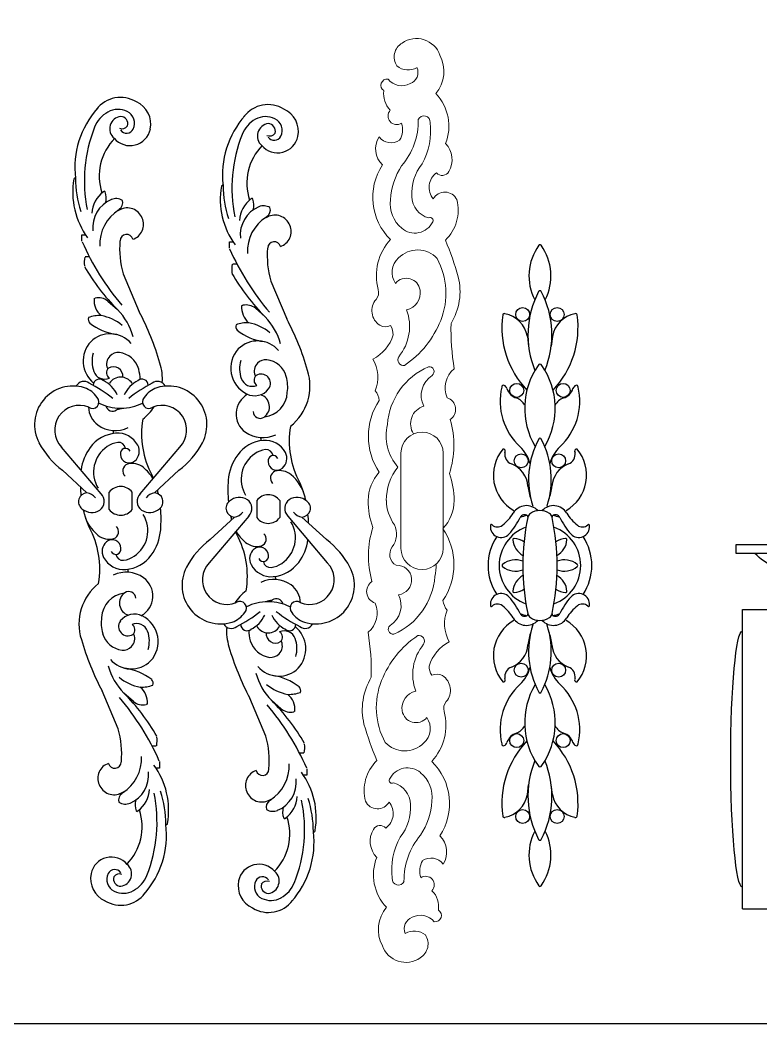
# Model space of a CAD drawing. Extents: x -159357 to -158161, y -75715 to -75088.
# Drawn here: x -158725.2 to -158520.1, y -75715.5 to -75437.3 of the extents above; entities that cross this region are included whole.
import ezdxf

# ---------------------------------------------------------------- set-up
doc = ezdxf.new("R2010")
doc.units = 0
doc.header["$LTSCALE"] = 2
doc.header["$MEASUREMENT"] = 0
doc.layers.get('0').update_dxf_attribs({"linetype": 'CONTINUOUS'})
doc.layers.add('7-hardware', color=6, linetype='CONTINUOUS', lineweight=30)
doc.layers.add('标注', color=7, linetype='CONTINUOUS', lineweight=25)
doc.layers.add('LINE1', color=41, linetype='CONTINUOUS')
doc.layers.add('繪圖層', color=7, linetype='CONTINUOUS')

# ---------------------------------------------------------------- blocks, each defined once
blk = doc.blocks.new('caster 2')
at = {"layer": 'LINE1'}
for p, q in [((46.56, -2.5), (46.56, -2.5)), ((16.99, -7.5), (30.01, -7.5)), ((27.63, -10.68), (19.37, -10.68)), ((1.74, -101), (1.74, -18)), ((1.74, -18), (15.25, -18)), ((15.25, -55.26), (15.25, -18)), ((15.25, -18.75), (16.75, -18.75)), ((16.75, -18), (30.25, -18)), ((16.75, -55.26), (16.75, -18)), ((30.25, -55.26), (30.25, -18)), ((30.25, -18.75), (31.75, -18.75)), ((31.75, -18), (45.26, -18)), ((31.75, -55.26), (31.75, -18)), ((45.26, -18), (45.26, -101)), ((15.25, -101), (15.25, -71.52)), ((16.75, -101), (16.75, -71.52)), ((30.25, -101), (30.25, -71.52)), ((31.75, -101), (31.75, -71.52)), ((1.74, -101), (15.25, -101)), ((15.25, -100.25), (16.75, -100.25)), ((16.75, -101), (30.25, -101)), ((30.25, -100.25), (31.75, -100.25)), ((31.75, -101), (45.26, -101))]:
    blk.add_line(p, q, dxfattribs=at)
for points in [[(0, -2.5), (0, 0), (47, 0), (47, -2.5)], [(12, -71.52), (12, -55.26), (35, -55.26), (35, -71.52)]]:
    blk.add_lwpolyline(points, close=True, dxfattribs=at)
for points in [[(19.37, -13.07), (19.37, -10.68), (16.99, -10.68, -0.5), (16.99, -7.5, -0.207194), (5.21, -2.5)], [(27.63, -13.07), (27.63, -10.68), (30.01, -10.68, 0.5), (30.01, -7.5, 0.207194), (41.79, -2.5)]]:
    blk.add_lwpolyline(points, format="xyb", dxfattribs=at)
for points in [[(32, -18), (32, -13.07), (15, -13.07), (15, -18)], [(18.75, -71.52), (18.75, -81.67), (20.75, -81.67), (20.75, -71.52)], [(28.25, -71.52), (28.25, -81.67), (26.25, -81.67), (26.25, -71.52)]]:
    blk.add_lwpolyline(points, dxfattribs=at)
for centre in [(14.57, -58.14), (18.14, -58.14), (21.71, -58.14), (25.29, -58.14), (28.86, -58.14), (32.43, -58.14), (14.57, -61.64), (18.14, -61.64), (21.71, -61.64), (25.29, -61.64), (28.86, -61.64), (32.43, -61.64), (14.57, -65.14), (18.14, -65.14), (21.71, -65.14), (25.29, -65.14), (28.86, -65.14), (32.43, -65.14), (14.57, -68.64), (18.14, -68.64), (21.71, -68.64), (25.29, -68.64), (28.86, -68.64), (32.43, -68.64)]:
    blk.add_circle(centre, 1, dxfattribs=at)
at = {"layer": 'LINE1', "extrusion": (0, 0, -1)}
blk.add_ellipse((1.74, -59.5), major_axis=(0, 35.5), ratio=0.091222, start_param=3.141593, end_param=6.283185, dxfattribs=at)
at = {"layer": 'LINE1'}
blk.add_ellipse((45.26, -59.5), major_axis=(0, 35.5), ratio=0.091222, start_param=3.141593, end_param=6.283185, dxfattribs=at)
blk = doc.blocks.new('A$C6E683539')
at = {"layer": '7-hardware', "color": 0}
for p, q in [((23.61, 192.56), (22.87, 192.22)), ((23.3, 192.55), (23.45, 192.7)), ((13.11, 185.67), (13.94, 185.67)), ((13.11, 183.9), (13.11, 185.67)), ((14, 179.58), (15.11, 179.58)), ((24.52, 174.82), (28.96, 164.31)), ((16.46, 167.94), (16.76, 168.1)), ((20.29, 167.28), (22.95, 164.9)), ((32.56, 118.94), (33.51, 116.54)), ((20.65, 114.02), (20.65, 109.25)), ((27, 114.02), (27, 109.25)), ((18.42, 109.67), (7.47, 96.76)), ((7.72, 103.16), (14.48, 109.42)), ((29.24, 109.67), (40.18, 96.76)), ((39.94, 103.16), (33.17, 109.42)), ((15.11, 104.61), (14.8, 105.4)), ((23.15, 48.73), (18.71, 59.24)), ((27.38, 56.27), (24.72, 58.65)), ((31.21, 55.61), (30.91, 55.45)), ((33.67, 43.97), (32.56, 43.97)), ((34.56, 39.65), (34.56, 37.88)), ((34.56, 37.88), (33.73, 37.88)), ((24.06, 31), (24.8, 31.33)), ((24.37, 31), (24.22, 30.85))]:
    blk.add_line(p, q, dxfattribs=at)
for centre, radius, start, end in [((23.79, 215.34), 8.36, 58.3235, 142.9908), ((35.82, 204.26), 24.67, 138.4222, 186.8349), ((23.11, 214.58), 5.79, 63.9845, 118.984), ((24.07, 216.54), 3.61, 333.7111, 63.9845), ((25.46, 216.3), 6.72, 348.1225, 66.1542), ((24.35, 212.35), 8.34, 118.984, 158.3564), ((24.29, 215), 3.48, 97.5376, 229.346), ((23.72, 216.35), 2.1, 345.5, 86.8756), ((53.8, 200.67), 40.03, 158.3564, 191.5868), ((26.41, 216.1), 5.76, 220.4402, 348.1225), ((24.2, 216.92), 1.91, 247.9683, 324.8464), ((25.48, 215.84), 2.04, 214.2336, 333.7111), ((32.7, 201.95), 14.81, 135.2969, 198.5415), ((31.88, 197.42), 21.33, 170.105, 216.1139), ((11.17, 201.05), 0.311, 61.7231, 174.5884), ((43.24, 201.66), 31.92, 180.5956, 197.3808), ((23.95, 191.07), 8.13, 127.0534, 176.3484), ((19.29, 197.4), 0.287, 30.3529, 146.5454), ((15.07, 195.84), 4.79, 344.19, 20.9298), ((24.52, 187.61), 8.44, 112.8039, 186.1238), ((22.55, 192.27), 3.39, 58.8206, 112.7334), ((22.24, 194.5), 2.17, 304.0312, 17.8032), ((29.3, 183.03), 11.25, 122.2091, 182.7717), ((25.69, 188.71), 4.37, 20.8969, 118.4919), ((25.87, 188.49), 4.3, 287.8168, 24.4335), ((79.74, 213.16), 72.81, 203.8417, 220.2155), ((49.12, 181.78), 25.57, 175.1538, 195.7891), ((25.46, 183.95), 1.78, 14.614, 178.2882), ((23.6, 177.9), 9.86, 170.7767, 185.035), ((64.32, 206.08), 58.37, 210.0183, 224.8663), ((22.11, 167.55), 5.67, 176.0805, 229.2332), ((17.63, 163.86), 4.33, 52.1092, 101.634), ((11.07, 153.08), 16.76, 14.8684, 44.8663), ((-36.07, 129.76), 73.64, 16.0057, 27.9795), ((16.38, 162.25), 1.55, 162.5608, 223.0406), ((18.08, 153.93), 9.33, 87.9713, 109.8515), ((16.07, 150.59), 12.88, 50.3489, 79.5163), ((24.79, 173.25), 15.38, 231.6739, 262.0728), ((21.37, 150.64), 7.92, 137.381, 243.615), ((20.91, 150.59), 7.63, 40.6514, 134.718), ((23.19, 149.73), 3.29, 85.2491, 135.767), ((22.68, 146.68), 6.38, 15.5803, 82.8952), ((23.94, 150.5), 8.05, 163.2432, 199.7254), ((23.02, 149.83), 3.09, 134.8508, 202.4948), ((19.41, 148.87), 3.23, 199.7254, 293.4592), ((21.61, 147.37), 1.72, 131.5717, 237.7602), ((21.84, 146.46), 2.59, 323.5782, 122.1191), ((18.2, 145.45), 11.02, 352.0092, 15.4576), ((21.18, 145.73), 14.21, 308.1245, 17.7594), ((20.05, 147.95), 4.92, 243.4709, 322.1047), ((21.12, 138), 6.2, 118.895, 234.5859), ((20.7, 139.98), 3.47, 304.5165, 73.6296), ((22.02, 144.28), 7.1, 276.4733, 357.0955), ((21.58, 138.69), 1.92, 181.2593, 304.5165), ((54.06, 130.55), 24.44, 170.5819, 208.3704), ((22.32, 139.69), 8.28, 234.5859, 295.507), ((20.67, 130.66), 1.22, 356.5689, 39.7862), ((23.29, 120.88), 9.81, 95.0508, 143.5853), ((24.24, 120.73), 7.48, 99.2984, 123.6149), ((22.99, 124.35), 6.32, 27.91, 95.0508), ((23.25, 126.17), 1.95, 8.315, 96.4245), ((26.48, 118.53), 13.77, 143.5853, 175.3778), ((24.8, 119.9), 8.48, 123.6149, 211.583), ((25.18, 125.04), 1.42, 25.3282, 191.0205), ((25.47, 125.67), 3.52, 310.3664, 27.91), ((26.19, 124.81), 2.4, 181.0897, 310.3664), ((46.87, 116.88), 34.22, 175.3778, 185.5532), ((26.42, 120.21), 2.02, 111.1851, 226.1605), ((27, 117.3), 4.97, 50.5179, 105.212), ((22.92, 112.35), 11.39, 14.4077, 50.5179), ((15.83, 110.65), 4.2, 58.1903, 130.6462), ((16.26, 111.78), 3.02, 315.6039, 53.6723), ((23.83, 111.64), 3.97, 36.8699, 143.1301), ((31.4, 111.78), 3.02, 126.3277, 224.3961), ((31.82, 110.65), 4.2, 49.3538, 121.8097), ((0.8, 106.67), 34.22, 12.5408, 14.4077), ((14.59, 111.88), 2.46, 127.3895, 267.4223), ((33.06, 111.88), 2.46, 272.5777, 52.6105), ((46.87, 116.88), 34.22, 192.0633, 193.9141), ((13.91, 113.11), 3.73, 278.857, 321.2512), ((23.83, 111.64), 3.97, 216.8699, 323.1301), ((33.75, 113.11), 3.73, 218.7488, 261.143), ((0.8, 106.67), 34.22, 1.7608, 5.8918), ((22.87, 103.65), 8.48, 303.6149, 31.583), ((21.55, 84.73), 23.04, 126.8899, 152.0269), ((24.75, 111.2), 11.39, 209.9895, 230.5179), ((-6.39, 93), 24.44, 350.5819, 28.3704), ((21.24, 103.34), 2.02, 291.1851, 46.1605), ((21.19, 105.02), 13.77, 323.5853, 351.9156), ((26.11, 84.73), 23.04, 27.9731, 53.1101), ((20.67, 106.25), 4.97, 230.5179, 285.212), ((22.2, 97.89), 3.52, 130.3664, 207.91), ((21.48, 98.74), 2.4, 1.0897, 130.3664), ((22.49, 98.51), 1.42, 205.3282, 11.0205), ((10.65, 90.52), 10.7, 152.0269, 287.0255), ((12.39, 92.02), 6.83, 136.0427, 292.2455), ((24.68, 99.2), 6.32, 207.91, 275.0508), ((24.42, 97.38), 1.95, 188.315, 276.4245), ((23.43, 102.82), 7.48, 279.2984, 303.6149), ((24.37, 102.67), 9.81, 275.0508, 323.5853), ((35.27, 92.02), 6.83, 247.7545, 43.9573), ((37, 90.52), 10.7, 252.9745, 27.9731), ((25.35, 83.86), 8.28, 54.5859, 115.507), ((27, 92.89), 1.22, 176.5689, 219.7862), ((26.55, 85.56), 6.2, 1.1173, 54.5859), ((26.49, 77.82), 14.21, 128.1245, 147.0229), ((25.65, 79.27), 7.1, 96.4733, 109.9881), ((26.97, 83.58), 3.47, 124.5165, 137.0393), ((26.09, 84.86), 1.92, 14.2837, 124.5165), ((16, 84.23), 1.8, 316.8372, 124.8261), ((23.63, 73.17), 12.78, 89.3973, 117.3054), ((24.02, 73.17), 12.78, 62.6946, 90.6027), ((31.65, 84.23), 1.8, 55.1739, 223.1628), ((11.67, 86.71), 6.75, 288.6735, 326.6776), ((-3.28, 114.91), 40.28, 297.1507, 308.1801), ((15.47, 85.6), 8.09, 296.1104, 335.6749), ((32.18, 85.6), 8.09, 204.3251, 243.8896), ((50.94, 114.91), 40.28, 231.8199, 242.8493), ((35.99, 86.71), 6.75, 213.3224, 251.3265), ((13.61, 80.88), 2.34, 207.3795, 309.2549), ((26.49, 77.82), 14.21, 175.53, 197.7594), ((17.94, 79.65), 1.74, 180.0169, 312.2351), ((29.47, 78.1), 11.02, 180.5517, 195.4576), ((23.83, 81.06), 3.72, 212.395, 270), ((23.83, 81.06), 3.72, 270, 327.605), ((28.26, 74.68), 3.23, 19.7254, 113.4592), ((29.72, 79.65), 1.74, 227.7649, 359.9831), ((26.3, 72.91), 7.92, 317.381, 50.4859), ((34.04, 80.88), 2.34, 230.7451, 332.6205), ((24.99, 76.87), 6.38, 195.5803, 262.8952), ((25.82, 77.09), 2.59, 173.3824, 302.1191), ((26.06, 76.18), 1.72, 311.5717, 57.7602), ((23.73, 73.05), 8.05, 343.2432, 19.7254), ((83.74, 93.79), 73.64, 196.0057, 207.9795), ((24.65, 73.72), 3.09, 314.8508, 22.4948), ((24.47, 73.82), 3.29, 265.2491, 315.767), ((26.76, 72.97), 7.63, 220.6514, 314.718), ((36.6, 70.47), 16.76, 194.8684, 224.8663), ((22.88, 50.3), 15.38, 51.6739, 82.0728), ((31.6, 72.96), 12.88, 230.3489, 259.5163), ((31.28, 61.31), 1.55, 342.5608, 43.0406), ((-16.65, 17.47), 58.37, 30.0183, 44.8663), ((29.59, 69.62), 9.33, 267.9713, 289.8515), ((25.56, 56), 5.67, 356.0805, 49.2332), ((-32.07, 10.39), 72.81, 23.8417, 40.2155), ((30.04, 59.69), 4.33, 232.1092, 281.634), ((-1.45, 41.77), 25.57, 355.1538, 15.7891), ((24.07, 45.65), 9.86, 350.7767, 5.035), ((21.8, 35.06), 4.3, 107.8168, 204.4335), ((22.21, 39.6), 1.78, 194.614, 358.2882), ((18.37, 40.52), 11.25, 302.2091, 2.7717), ((23.15, 35.94), 8.44, 292.8039, 6.1238), ((15.79, 26.14), 21.33, 350.105, 36.1139), ((21.97, 34.84), 4.37, 200.8969, 298.4919), ((25.43, 29.05), 2.17, 124.0312, 197.8032), ((23.72, 32.48), 8.13, 307.0534, 356.3484), ((-6.13, 22.89), 40.03, 338.3564, 11.5868), ((4.43, 21.89), 31.92, 0.5956, 17.3808), ((25.12, 31.28), 3.39, 238.8206, 292.7334), ((32.6, 27.72), 4.79, 164.19, 200.9298), ((14.97, 21.6), 14.81, 315.2969, 18.5415), ((28.37, 26.15), 0.287, 210.3529, 326.5454), ((36.5, 22.5), 0.311, 241.7231, 354.5884), ((11.85, 19.29), 24.67, 318.4222, 6.8349), ((21.26, 7.45), 5.76, 40.4402, 168.1225), ((23.38, 8.55), 3.48, 277.5376, 49.346), ((22.21, 7.25), 6.72, 168.1225, 246.1542), ((23.6, 7.01), 3.61, 153.7111, 243.9845), ((22.19, 7.71), 2.04, 34.2336, 153.7111), ((23.47, 6.63), 1.91, 67.9683, 144.8464), ((23.95, 7.21), 2.1, 165.5, 266.8756), ((23.32, 11.2), 8.34, 298.984, 338.3564), ((23.87, 8.21), 8.36, 238.3235, 322.9908), ((24.55, 8.97), 5.79, 243.9845, 298.984)]:
    blk.add_arc(centre, radius, start, end, dxfattribs=at)
blk = doc.blocks.new('A$C350F0688')
at = {"layer": '繪圖層', "lineweight": 9}
for p, q in [((10.68, 141.08), (10.68, 114.73)), ((22.41, 141.08), (22.41, 114.73))]:
    blk.add_line(p, q, dxfattribs=at)
for centre, radius, start, end in [((15, 249.13), 6.87, 19.2788, 125.3467), ((13.32, 250.88), 4.49, 120.7008, 213.5841), ((12.93, 246.9), 9.67, 320.3333, 27.7635), ((12.69, 252.21), 4.92, 230.8612, 299.9982), ((12.11, 246.62), 3.31, 290.139, 23.6785), ((6.87, 243.03), 1.72, 81.1201, 239.1581), ((10.93, 247.83), 4.91, 219.2701, 298.2229), ((11.99, 240.53), 6.09, 170.3889, 225.9433), ((10.85, 231.71), 13.12, 338.5062, 43.4102), ((9.53, 234.53), 2.4, 137.605, 303.4118), ((17.07, 232.88), 1.7, 353.4095, 157.1777), ((5.43, 230.73), 5.71, 329.2936, 18.2727), ((-3.52, 233.17), 19.03, 319.246, 1.1273), ((0.52, 230.32), 18.39, 330.5746, 7.394), ((9.94, 225.45), 6.25, 148.1561, 225.8105), ((7.99, 231.37), 4.26, 217.9568, 303.5125), ((18.52, 222.45), 6.36, 328.774, 44.5016), ((19.2, 211.99), 16.31, 146.5698, 225.8031), ((28.04, 209.82), 20.33, 147.495, 175.7003), ((27.3, 212.97), 13.61, 142.2976, 183.1467), ((23.55, 214.76), 5.04, 126.8693, 219.2049), ((22.11, 220.16), 2.1, 220.8661, 331.1425), ((20, 212.37), 6.29, 181.3926, 255.3463), ((22.85, 209.76), 3.68, 25.9049, 150.6264), ((16.67, 210.31), 8.96, 173.3429, 230.1513), ((15.06, 208.4), 11.49, 313.6882, 14.9697), ((18.8, 205.59), 0.797, 330.9238, 119.338), ((14.52, 207.61), 5.52, 229.318, 334.141), ((18.59, 190.29), 14.7, 137.0709, 195.1767), ((-60.44, 164.82), 90.59, 16.1298, 22.9154), ((13.57, 191.2), 5.33, 131.3013, 214.9108), ((15.3, 190.05), 7.36, 42.718, 135.4931), ((3.16, 185.42), 20.01, 337.9452, 28.7277), ((12.19, 185.72), 3.85, 8.2329, 140.8136), ((9.62, 185.97), 17.44, 329.0703, 13.321), ((1.51, 185.66), 3, 319.6057, 15.1767), ((7.47, 180.59), 4.82, 139.6057, 236.8512), ((11.36, 185.49), 4.71, 280.7141, 9.4925), ((-0.03, 176.21), 13.12, 320.3511, 20.7669), ((6.42, 179.36), 3.23, 240.5282, 295.8947), ((3.09, 173.72), 5.47, 1.5262, 29.9662), ((-3.53, 187.88), 27.13, 304.1941, 338.4419), ((94.82, 175.59), 70.26, 178.8434, 189.0662), ((-2.25, 177.23), 11.32, 297.4025, 342.7369), ((-5.69, 162.17), 9.99, 337.8998, 30.0516), ((11.42, 167), 1.59, 147.8887, 281.0343), ((25.94, 147.61), 19.05, 113.6355, 175.6991), ((18.49, 163.7), 1.37, 310.3739, 97.9102), ((29.8, 159.21), 6.87, 129.4391, 203.5781), ((22.85, 157.12), 6.54, 122.0709, 207.2393), ((-0.69, 155.03), 5.44, 7.3246, 38.4764), ((22.46, 153.23), 3.39, 304.1731, 72.0266), ((19.54, 145.77), 17.86, 146.1352, 213.8648), ((18.44, 149.24), 5.08, 106.0516, 213.3228), ((-0.36, 143.36), 25.72, 342.155, 15.9497), ((20.17, 146.03), 13.57, 167.2088, 220.3755), ((16.55, 141.08), 5.86, 0, 180), ((21.19, 128.16), 14.54, 141.3519, 180.6359), ((13.32, 127.88), 11.71, 137.3597, 179.4104), ((3.91, 128.05), 21.53, 359.8627, 20.1758), ((23.14, 127.95), 21.53, 179.8627, 200.1758), ((18.99, 128.33), 12.34, 181.5271, 214.9875), ((13.73, 128.12), 11.71, 317.3597, 359.4104), ((27.41, 112.64), 25.72, 162.155, 195.9497), ((3.55, 118.66), 5.93, 323.1743, 26.0057), ((7.51, 110.23), 17.86, 326.1352, 33.8648), ((10.98, 113.04), 3.39, 142.4654, 241.576), ((16.55, 114.73), 5.86, 180, 0), ((9.57, 105.96), 4.1, 276.2821, 92.7323), ((6.88, 109.97), 13.57, 347.2088, 1.5797), ((1.11, 108.4), 19.05, 293.6355, 355.6991), ((4.59, 102.77), 3.39, 124.1731, 252.0266), ((4.2, 98.89), 6.54, 302.0709, 27.2393), ((27.74, 100.97), 5.44, 187.3246, 218.4764), ((-2.75, 96.79), 6.87, 309.4391, 23.5781), ((32.74, 93.83), 9.99, 157.8998, 210.0516), ((8.56, 92.3), 1.37, 130.3739, 277.9102), ((-67.77, 80.42), 70.26, 358.8434, 9.0662), ((30.58, 68.12), 27.13, 124.1941, 158.4419), ((15.63, 89.01), 1.59, 327.8887, 101.0343), ((27.08, 79.79), 13.12, 140.3511, 200.7669), ((29.3, 78.77), 11.32, 117.4025, 162.7369), ((23.96, 82.28), 5.47, 181.5262, 209.9662), ((17.43, 70.03), 17.44, 149.0703, 193.321), ((23.89, 70.58), 20.01, 157.9452, 208.7277), ((20.63, 76.64), 3.23, 60.5282, 115.8947), ((19.58, 75.42), 4.82, 319.6057, 56.8512), ((15.69, 70.51), 4.71, 100.7141, 189.4925), ((14.86, 70.28), 3.85, 188.2329, 320.8136), ((8.46, 65.71), 14.7, 317.0709, 15.1767), ((25.54, 70.35), 3, 139.6057, 195.1767), ((13.48, 64.8), 5.33, 311.3013, 34.9108), ((87.49, 91.18), 90.59, 196.1298, 202.9154), ((11.75, 65.96), 7.36, 222.718, 315.4931), ((11.99, 47.6), 11.49, 133.6882, 194.9697), ((7.85, 44.01), 16.31, 326.5698, 45.8031), ((12.53, 48.39), 5.52, 49.318, 154.141), ((8.25, 50.41), 0.797, 150.9238, 299.338), ((10.38, 45.69), 8.96, 353.3429, 50.1513), ((7.05, 43.63), 6.29, 1.3926, 75.3463), ((4.2, 46.24), 3.68, 205.9049, 330.6264), ((-0.99, 46.18), 20.33, 327.495, 355.7003), ((3.5, 41.25), 5.04, 306.8693, 39.2049), ((-0.25, 43.04), 13.61, 322.2976, 3.1467), ((8.53, 33.56), 6.36, 148.774, 224.5016), ((4.93, 35.84), 2.1, 40.8661, 151.1425), ((26.53, 25.68), 18.39, 150.5746, 187.394), ((30.57, 22.83), 19.03, 139.246, 181.1273), ((17.11, 30.55), 6.25, 328.1561, 45.8105), ((16.2, 24.29), 13.12, 158.5062, 223.4102), ((21.62, 25.27), 5.71, 149.2936, 198.2727), ((19.06, 24.64), 4.26, 37.9568, 123.5125), ((9.98, 23.12), 1.7, 173.4095, 337.1777), ((17.52, 21.47), 2.4, 317.605, 123.4118), ((15.06, 15.47), 6.09, 350.3889, 45.9433), ((14.12, 9.11), 9.67, 140.3333, 207.7635), ((20.18, 12.98), 1.72, 261.1201, 59.1581), ((14.94, 9.38), 3.31, 110.139, 203.6785), ((16.12, 8.17), 4.91, 39.2701, 118.2229), ((14.36, 3.79), 4.92, 50.8612, 119.9982), ((13.73, 5.12), 4.49, 300.7008, 33.5841), ((12.05, 6.87), 6.87, 199.2788, 305.3467)]:
    blk.add_arc(centre, radius, start, end, dxfattribs=at)
blk = doc.blocks.new('A$C2C8A1CE3')
blk.add_blockref('A$C350F0688', (0, 0, 414.34))

msp = doc.modelspace()

# ---------------------------------------------------------------- linework, layer by layer
at = {"color": 0}
for p, q in [((-158656.72, -75491.9), (-158657.46, -75492.23)), ((-158657.03, -75491.91), (-158656.88, -75491.75)), ((-158667.22, -75500.56), (-158667.22, -75498.78)), ((-158667.22, -75498.78), (-158666.39, -75498.78)), ((-158666.33, -75504.88), (-158665.22, -75504.88)), ((-158655.81, -75509.63), (-158651.37, -75520.14)), ((-158663.87, -75516.52), (-158663.57, -75516.35)), ((-158660.04, -75517.18), (-158657.38, -75519.55)), ((-158584.74, -75524.97), (-158584.4, -75527.69)), ((-158577.78, -75524.97), (-158578.12, -75527.69)), ((-158647.77, -75565.51), (-158646.82, -75567.92)), ((-158659.68, -75570.44), (-158659.68, -75575.2)), ((-158653.33, -75570.44), (-158653.33, -75575.2)), ((-158661.91, -75574.79), (-158672.86, -75587.69)), ((-158672.61, -75581.3), (-158665.85, -75575.03)), ((-158651.09, -75574.79), (-158640.15, -75587.69)), ((-158640.39, -75581.3), (-158647.16, -75575.03)), ((-158665.22, -75579.85), (-158665.53, -75579.05)), ((-158657.18, -75635.73), (-158661.62, -75625.22)), ((-158652.95, -75628.18), (-158655.61, -75625.81)), ((-158649.12, -75628.85), (-158649.42, -75629.01)), ((-158646.66, -75640.48), (-158647.77, -75640.48)), ((-158645.77, -75644.8), (-158645.77, -75646.58)), ((-158645.77, -75646.58), (-158646.6, -75646.58)), ((-158584.74, -75651.96), (-158584.4, -75649.24)), ((-158577.78, -75651.96), (-158578.12, -75649.24)), ((-158656.27, -75653.46), (-158655.53, -75653.13)), ((-158655.96, -75653.45), (-158656.11, -75653.61))]:
    msp.add_line(p, q, dxfattribs=at)
for centre in [(-158586.05, -75518.9), (-158576.47, -75518.9), (-158587.69, -75539.94), (-158574.82, -75539.94), (-158586.45, -75559.48), (-158576.07, -75559.48), (-158586.45, -75617.46), (-158576.07, -75617.46), (-158587.69, -75636.99), (-158574.82, -75636.99), (-158586.05, -75658.03), (-158576.47, -75658.03)]:
    msp.add_circle(centre, 1.93, dxfattribs=at)
for centre, radius, start, end in [((-158656.54, -75469.12), 8.36, 58.3235, 142.9908), ((-158654.87, -75468.16), 6.72, 348.1225, 66.1542), ((-158644.51, -75480.19), 24.67, 138.4222, 186.8349), ((-158655.98, -75472.1), 8.34, 118.984, 158.3564), ((-158657.22, -75469.87), 5.79, 63.9845, 118.984), ((-158656.26, -75467.91), 3.61, 333.7111, 63.9845), ((-158656.04, -75469.46), 3.48, 97.5376, 229.346), ((-158656.61, -75468.11), 2.1, 345.5, 86.8756), ((-158626.53, -75483.79), 40.03, 158.3564, 191.5868), ((-158653.92, -75468.36), 5.76, 220.4402, 348.1225), ((-158656.13, -75467.54), 1.91, 247.9683, 324.8464), ((-158654.85, -75468.61), 2.04, 214.2336, 333.7111), ((-158647.63, -75482.5), 14.81, 135.2969, 198.5415), ((-158648.45, -75487.04), 21.33, 170.105, 216.1139), ((-158669.16, -75483.4), 0.311, 61.7231, 174.5884), ((-158637.09, -75482.8), 31.92, 180.5956, 197.3808), ((-158656.38, -75493.38), 8.13, 127.0534, 176.3484), ((-158661.03, -75487.06), 0.287, 30.3529, 146.5454), ((-158665.26, -75488.62), 4.79, 344.19, 20.9298), ((-158655.81, -75496.84), 8.44, 112.8039, 186.1238), ((-158657.78, -75492.18), 3.39, 58.8206, 112.7334), ((-158658.09, -75489.95), 2.17, 304.0312, 17.8032), ((-158651.03, -75501.43), 11.25, 122.2091, 182.7717), ((-158654.64, -75495.74), 4.37, 20.8969, 118.4919), ((-158654.46, -75495.96), 4.3, 287.8168, 24.4335), ((-158600.59, -75471.29), 72.81, 203.8417, 220.2155), ((-158631.21, -75502.68), 25.57, 175.1538, 195.7891), ((-158654.87, -75500.5), 1.78, 14.614, 178.2882), ((-158569.75, -75508.24), 14.55, 144.2446, 207.1109), ((-158581.26, -75499.91), 0.344, 29.568, 150.432), ((-158592.76, -75508.24), 14.55, 332.8891, 35.7554), ((-158656.73, -75506.56), 9.86, 170.7767, 185.035), ((-158616.01, -75478.37), 58.37, 210.0183, 224.8663), ((-158558.8, -75524.56), 25.79, 152.2376, 202.4108), ((-158581.26, -75512.74), 0.41, 27.0258, 152.9742), ((-158603.72, -75524.56), 25.79, 337.5892, 27.7624), ((-158658.22, -75516.9), 5.67, 176.0805, 229.2332), ((-158662.7, -75520.6), 4.33, 52.1092, 101.634), ((-158669.26, -75531.38), 16.76, 14.8684, 44.8663), ((-158716.4, -75554.69), 73.64, 16.0057, 27.9795), ((-158566.68, -75522.51), 25.13, 172.0634, 223.5989), ((-158591.11, -75519.13), 0.469, 71.8175, 168.907), ((-158592.45, -75526.39), 7.84, 10.4036, 79.1016), ((-158570.07, -75526.39), 7.84, 100.8984, 169.5964), ((-158595.84, -75522.51), 25.13, 316.4011, 7.9366), ((-158571.41, -75519.13), 0.469, 11.093, 108.1825), ((-158663.94, -75522.21), 1.55, 162.5608, 223.0406), ((-158662.25, -75530.52), 9.33, 87.9713, 109.8515), ((-158655.54, -75511.2), 15.38, 231.6739, 262.0728), ((-158664.26, -75533.87), 12.88, 50.3489, 79.5163), ((-158658.96, -75533.81), 7.92, 137.381, 243.615), ((-158659.42, -75533.87), 7.63, 40.6514, 134.718), ((-158656.39, -75533.96), 8.05, 163.2432, 199.7254), ((-158657.14, -75534.73), 3.29, 85.2491, 135.767), ((-158657.65, -75537.78), 6.38, 15.5803, 82.8952), ((-158657.31, -75534.63), 3.09, 134.8508, 202.4948), ((-158659.15, -75538.72), 14.21, 308.1245, 17.7594), ((-158564.87, -75544.87), 20.63, 144.9416, 210.9186), ((-158581.26, -75533.17), 0.522, 15.9641, 164.0359), ((-158597.64, -75544.87), 20.63, 329.0814, 35.0584), ((-158660.92, -75535.58), 3.23, 199.7254, 293.4592), ((-158658.72, -75537.09), 1.72, 131.5717, 237.7602), ((-158658.49, -75537.99), 2.59, 323.5782, 122.1191), ((-158662.13, -75539), 11.02, 352.0092, 15.4576), ((-158660.28, -75536.51), 4.92, 243.4709, 322.1047), ((-158575, -75542.9), 17.29, 167.0422, 227.1351), ((-158591.37, -75539.01), 0.482, 64.5896, 181.5132), ((-158591.77, -75539.86), 1.43, 18.0018, 65.0804), ((-158586.54, -75538.17), 4.07, 198.0018, 252.1782), ((-158587.52, -75542.9), 17.29, 312.8649, 12.9578), ((-158575.98, -75538.17), 4.07, 287.8218, 341.9982), ((-158570.75, -75539.86), 1.43, 114.9196, 161.9982), ((-158571.15, -75539.01), 0.482, 358.4868, 115.4104), ((-158659.21, -75546.46), 6.2, 118.895, 234.5859), ((-158659.63, -75544.48), 3.47, 304.5165, 73.6296), ((-158658.31, -75540.18), 7.1, 276.4733, 357.0955), ((-158588.97, -75545.73), 3.87, 25.9822, 72.1782), ((-158573.55, -75545.73), 3.87, 107.8218, 154.0178), ((-158658.75, -75545.77), 1.92, 181.2593, 304.5165), ((-158626.27, -75553.9), 24.44, 170.5819, 208.3704), ((-158657.04, -75563.58), 9.81, 95.0508, 143.5853), ((-158658.01, -75544.76), 8.28, 234.5859, 295.507), ((-158659.66, -75553.8), 1.22, 356.5689, 39.7862), ((-158657.34, -75560.1), 6.32, 27.91, 95.0508), ((-158560.69, -75564.63), 23.72, 151.7743, 198.0903), ((-158581.26, -75553.5), 0.342, 15.651, 164.349), ((-158601.83, -75564.63), 23.72, 341.9097, 28.2257), ((-158656.09, -75563.72), 7.48, 99.2984, 123.6149), ((-158657.08, -75558.29), 1.95, 8.315, 96.4245), ((-158582.92, -75563.44), 11.25, 140.0606, 240.4292), ((-158591.42, -75556.78), 0.575, 318.875, 103.37), ((-158593.18, -75562.49), 9.44, 14.2399, 47.1351), ((-158569.33, -75562.49), 9.44, 132.8649, 165.7601), ((-158579.59, -75563.44), 11.25, 299.5708, 39.9394), ((-158571.1, -75556.78), 0.575, 76.63, 221.125), ((-158653.85, -75565.93), 13.77, 143.5853, 175.3778), ((-158655.53, -75564.56), 8.48, 123.6149, 211.583), ((-158655.15, -75559.42), 1.42, 25.3282, 191.0205), ((-158654.86, -75558.79), 3.52, 310.3664, 27.91), ((-158588.12, -75557.6), 2.9, 171.1975, 248.9273), ((-158574.4, -75557.6), 2.9, 291.0727, 8.8025), ((-158654.14, -75559.64), 2.4, 181.0897, 310.3664), ((-158653.9, -75564.24), 2.02, 111.1851, 226.1605), ((-158653.33, -75567.15), 4.97, 50.5179, 105.212), ((-158591.74, -75566.98), 7.16, 3.9433, 68.9273), ((-158570.78, -75566.98), 7.16, 111.0727, 176.0567), ((-158633.46, -75567.58), 34.22, 175.3778, 185.5532), ((-158657.41, -75572.1), 11.39, 14.4077, 50.5179), ((-158568.28, -75564.64), 16.42, 186.4536, 199.5834), ((-158594.24, -75564.64), 16.42, 340.4166, 353.5464), ((-158665.74, -75572.58), 2.46, 127.3895, 267.4223), ((-158664.5, -75573.81), 4.2, 58.1903, 130.6462), ((-158664.07, -75572.67), 3.02, 315.6039, 53.6723), ((-158656.5, -75572.82), 3.97, 36.8699, 143.1301), ((-158648.93, -75572.67), 3.02, 126.3277, 224.3961), ((-158648.51, -75573.81), 4.2, 49.3538, 121.8097), ((-158647.27, -75572.58), 2.46, 272.5777, 52.6105), ((-158679.53, -75577.79), 34.22, 12.5408, 14.4077), ((-158585.01, -75576.17), 4.29, 42.6619, 148.4191), ((-158581.26, -75577.8), 4.58, 90, 125.4301), ((-158581.26, -75577.8), 4.58, 54.5699, 90), ((-158577.51, -75576.17), 4.29, 31.5809, 137.3381), ((-158633.46, -75567.58), 34.22, 192.0633, 193.9141), ((-158666.42, -75571.35), 3.73, 278.857, 321.2512), ((-158656.5, -75572.82), 3.97, 216.8699, 323.1301), ((-158646.58, -75571.35), 3.73, 218.7488, 261.143), ((-158679.53, -75577.79), 34.22, 1.7608, 5.8918), ((-158599.84, -75567.05), 13.12, 308.6808, 328.4191), ((-158604.32, -75566.66), 19.52, 318.0454, 334.277), ((-158581.26, -75588.47), 14.38, 104.7484, 112.493), ((-158585.56, -75575.7), 1.3, 50.0651, 154.277), ((-158522.1, -75588.47), 63.92, 167.9741, 180), ((-158583.01, -75574.54), 1.72, 185.1205, 200.7063), ((-158582.89, -75575.51), 1.77, 125.4301, 167.9741), ((-158579.63, -75575.51), 1.77, 12.0259, 54.5699), ((-158579.5, -75574.54), 1.72, 339.2937, 354.8795), ((-158640.42, -75588.47), 63.92, 0, 12.0259), ((-158576.96, -75575.7), 1.3, 25.723, 129.9349), ((-158581.26, -75588.47), 14.38, 67.507, 75.2516), ((-158558.19, -75566.66), 19.52, 205.723, 221.9546), ((-158562.68, -75567.05), 13.12, 211.5809, 231.3192), ((-158655.58, -75573.26), 11.39, 209.9895, 230.5179), ((-158657.46, -75580.8), 8.48, 303.6149, 31.583), ((-158592.02, -75577.72), 2.98, 174.4693, 318.0454), ((-158594.72, -75577.39), 0.269, 41.7267, 188.1209), ((-158593.03, -75575.56), 2.23, 228.0631, 308.6808), ((-158581.26, -75588.47), 11.29, 110.0721, 249.9279), ((-158581.26, -75588.47), 11.29, 290.0721, 69.9279), ((-158570.5, -75577.72), 2.98, 221.9546, 5.5307), ((-158569.49, -75575.56), 2.23, 231.3192, 311.9369), ((-158567.8, -75577.39), 0.269, 351.8791, 138.2733), ((-158658.78, -75599.73), 23.04, 126.8899, 152.0269), ((-158686.72, -75591.46), 24.44, 350.5819, 28.3704), ((-158659.09, -75581.12), 2.02, 291.1851, 46.1605), ((-158659.14, -75579.43), 13.77, 323.5853, 351.9156), ((-158654.22, -75599.73), 23.04, 27.9731, 53.1101), ((-158581.26, -75588.47), 14.38, 146.1547, 213.8622), ((-158588.44, -75581.28), 0.315, 77.5437, 192.4563), ((-158583.32, -75580.92), 5.44, 184.5489, 241.0274), ((-158588.81, -75586.4), 5.44, 55.0416, 85.4511), ((-158573.71, -75586.4), 5.44, 94.5489, 124.9584), ((-158579.19, -75580.92), 5.44, 298.9726, 355.4511), ((-158574.08, -75581.28), 0.315, 347.5437, 102.4563), ((-158581.26, -75588.47), 14.38, 326.1547, 33.8622), ((-158659.66, -75578.21), 4.97, 230.5179, 285.212), ((-158658.13, -75586.57), 3.52, 130.3664, 207.91), ((-158658.85, -75585.72), 2.4, 1.0897, 130.3664), ((-158657.84, -75585.94), 1.42, 205.3282, 11.0205), ((-158655.91, -75587.08), 1.95, 188.315, 276.4245), ((-158588.06, -75592.34), 5.44, 67.928, 130.4511), ((-158574.46, -75592.34), 5.44, 49.5489, 112.072), ((-158669.68, -75593.94), 10.7, 152.0269, 287.0255), ((-158667.94, -75592.43), 6.83, 136.0427, 292.2455), ((-158655.65, -75585.26), 6.32, 207.91, 275.0508), ((-158656.9, -75581.64), 7.48, 279.2984, 303.6149), ((-158655.95, -75581.78), 9.81, 275.0508, 323.5853), ((-158645.06, -75592.43), 6.83, 247.7545, 43.9573), ((-158643.33, -75593.94), 10.7, 252.9745, 27.9731), ((-158591.42, -75588.47), 0.315, 122.5437, 237.4563), ((-158588.06, -75584.59), 5.44, 229.5489, 292.072), ((-158522.1, -75588.47), 63.92, 180, 192.0259), ((-158640.42, -75588.47), 63.92, 347.9741, 0), ((-158574.46, -75584.59), 5.44, 247.928, 310.4511), ((-158571.1, -75588.47), 0.315, 302.5437, 57.4563), ((-158654.98, -75600.6), 8.28, 54.5859, 115.507), ((-158653.33, -75591.57), 1.22, 176.5689, 219.7862), ((-158583.32, -75596.01), 5.44, 118.9726, 175.4511), ((-158579.19, -75596.01), 5.44, 4.5489, 61.0274), ((-158653.84, -75606.64), 14.21, 128.1245, 147.0229), ((-158653.78, -75598.9), 6.2, 1.1173, 54.5859), ((-158588.44, -75595.65), 0.315, 167.5437, 282.4563), ((-158588.81, -75590.53), 5.44, 274.5489, 304.9584), ((-158573.71, -75590.53), 5.44, 235.0416, 265.4511), ((-158574.08, -75595.65), 0.315, 257.5437, 12.4563), ((-158664.33, -75600.23), 1.8, 316.8372, 124.8261), ((-158656.69, -75611.29), 12.78, 89.3973, 117.3054), ((-158654.68, -75605.18), 7.1, 96.4733, 109.9881), ((-158656.31, -75611.29), 12.78, 62.6946, 90.6027), ((-158653.36, -75600.88), 3.47, 124.5165, 137.0393), ((-158654.24, -75599.6), 1.92, 14.2837, 124.5165), ((-158648.67, -75600.23), 1.8, 55.1739, 223.1628), ((-158592.02, -75599.21), 2.98, 41.9546, 185.5307), ((-158604.32, -75610.27), 19.52, 25.723, 41.9546), ((-158558.19, -75610.27), 19.52, 138.0454, 154.277), ((-158570.5, -75599.21), 2.98, 354.4693, 138.0454), ((-158683.61, -75569.55), 40.28, 297.1507, 308.1801), ((-158629.39, -75569.55), 40.28, 231.8199, 242.8493), ((-158594.72, -75599.54), 0.269, 171.8791, 318.2733), ((-158593.03, -75601.37), 2.23, 51.3192, 131.9369), ((-158599.84, -75609.88), 13.12, 31.5809, 51.3192), ((-158562.68, -75609.88), 13.12, 128.6808, 148.4191), ((-158569.49, -75601.37), 2.23, 48.0631, 128.6808), ((-158567.8, -75599.54), 0.269, 221.7267, 8.1209), ((-158668.66, -75597.75), 6.75, 288.6735, 326.6776), ((-158664.86, -75598.86), 8.09, 296.1104, 335.6749), ((-158648.15, -75598.86), 8.09, 204.3251, 243.8896), ((-158644.34, -75597.75), 6.75, 213.3224, 251.3265), ((-158582.92, -75613.49), 11.25, 119.5708, 219.9394), ((-158585.01, -75600.76), 4.29, 211.5809, 317.3381), ((-158581.26, -75588.47), 14.38, 247.507, 255.2516), ((-158581.26, -75588.47), 14.38, 247.507, 255.2516), ((-158581.26, -75588.47), 14.38, 247.507, 255.2516), ((-158585.56, -75601.23), 1.3, 205.723, 309.9349), ((-158583.01, -75602.39), 1.72, 159.2937, 174.8795), ((-158582.89, -75601.42), 1.77, 192.0259, 234.5699), ((-158581.26, -75599.13), 4.58, 234.5699, 270), ((-158581.26, -75599.13), 4.58, 270, 305.4301), ((-158577.51, -75600.76), 4.29, 222.6619, 328.4191), ((-158579.63, -75601.42), 1.77, 305.4301, 347.9741), ((-158579.5, -75602.39), 1.72, 5.1205, 20.7063), ((-158576.96, -75601.23), 1.3, 230.0651, 334.277), ((-158581.26, -75588.47), 14.38, 284.4305, 292.493), ((-158581.26, -75588.47), 14.38, 284.7484, 292.493), ((-158579.59, -75613.49), 11.25, 320.0606, 60.4292), ((-158666.72, -75603.57), 2.34, 207.3795, 309.2549), ((-158653.84, -75606.64), 14.21, 175.53, 197.7594), ((-158662.39, -75604.8), 1.74, 180.0169, 312.2351), ((-158650.86, -75606.36), 11.02, 180.5517, 195.4576), ((-158656.5, -75603.4), 3.72, 212.395, 270), ((-158656.5, -75603.4), 3.72, 270, 327.605), ((-158652.07, -75609.78), 3.23, 19.7254, 113.4592), ((-158654.27, -75608.27), 1.72, 311.5717, 57.7602), ((-158650.61, -75604.8), 1.74, 227.7649, 359.9831), ((-158654.03, -75611.55), 7.92, 317.381, 50.4859), ((-158646.29, -75603.57), 2.34, 230.7451, 332.6205), ((-158568.28, -75612.29), 16.42, 160.4166, 173.5464), ((-158560.69, -75612.3), 23.72, 161.9097, 208.2257), ((-158601.83, -75612.3), 23.72, 331.7743, 18.0903), ((-158594.24, -75612.29), 16.42, 6.4536, 19.5834), ((-158655.34, -75607.58), 6.38, 195.5803, 262.8952), ((-158654.5, -75607.37), 2.59, 173.3824, 302.1191), ((-158655.68, -75610.73), 3.09, 314.8508, 22.4948), ((-158656.6, -75611.4), 8.05, 343.2432, 19.7254), ((-158596.59, -75590.67), 73.64, 196.0057, 207.9795), ((-158591.74, -75609.95), 7.16, 291.0727, 356.0567), ((-158570.78, -75609.95), 7.16, 183.9433, 248.9273), ((-158655.85, -75610.64), 3.29, 265.2491, 315.767), ((-158653.57, -75611.49), 7.63, 220.6514, 314.718), ((-158588.12, -75619.33), 2.9, 111.0727, 188.8025), ((-158593.18, -75614.44), 9.44, 312.8649, 345.7601), ((-158569.33, -75614.44), 9.44, 194.2399, 227.1351), ((-158574.4, -75619.33), 2.9, 351.1975, 68.9273), ((-158643.73, -75613.98), 16.76, 194.8684, 224.8663), ((-158657.45, -75634.16), 15.38, 51.6739, 82.0728), ((-158591.42, -75620.15), 0.575, 256.63, 41.125), ((-158571.1, -75620.15), 0.575, 138.875, 283.37), ((-158648.73, -75611.5), 12.88, 230.3489, 259.5163), ((-158649.05, -75623.15), 1.55, 342.5608, 43.0406), ((-158575, -75634.03), 17.29, 132.8649, 192.9578), ((-158564.87, -75632.06), 20.63, 149.0814, 215.0584), ((-158581.26, -75623.43), 0.342, 195.651, 344.349), ((-158597.64, -75632.06), 20.63, 324.9416, 30.9186), ((-158587.52, -75634.03), 17.29, 347.0422, 47.1351), ((-158696.98, -75666.99), 58.37, 30.0183, 44.8663), ((-158650.74, -75614.84), 9.33, 267.9713, 289.8515), ((-158654.77, -75628.46), 5.67, 356.0805, 49.2332), ((-158712.4, -75674.07), 72.81, 23.8417, 40.2155), ((-158650.29, -75624.76), 4.33, 232.1092, 281.634), ((-158588.97, -75631.2), 3.87, 287.8218, 334.0178), ((-158573.55, -75631.2), 3.87, 205.9822, 252.1782), ((-158681.78, -75642.69), 25.57, 355.1538, 15.7891), ((-158566.68, -75654.42), 25.13, 136.4011, 187.9366), ((-158586.54, -75638.77), 4.07, 107.8218, 161.9982), ((-158595.84, -75654.42), 25.13, 352.0634, 43.5989), ((-158575.98, -75638.77), 4.07, 18.0018, 72.1782), ((-158656.26, -75638.8), 9.86, 350.7767, 5.035), ((-158591.37, -75637.92), 0.482, 178.4868, 295.4104), ((-158591.77, -75637.07), 1.43, 294.9196, 341.9982), ((-158570.75, -75637.07), 1.43, 198.0018, 245.0804), ((-158571.15, -75637.92), 0.482, 244.5896, 1.5132), ((-158558.8, -75652.37), 25.79, 157.5892, 207.7624), ((-158603.72, -75652.37), 25.79, 332.2376, 22.4108), ((-158658.53, -75649.4), 4.3, 107.8168, 204.4335), ((-158658.12, -75644.86), 1.78, 194.614, 358.2882), ((-158661.96, -75643.94), 11.25, 302.2091, 2.7717), ((-158664.54, -75658.32), 21.33, 350.105, 36.1139), ((-158581.26, -75643.76), 0.522, 195.9641, 344.0359), ((-158657.18, -75648.52), 8.44, 292.8039, 6.1238), ((-158658.35, -75649.62), 4.37, 200.8969, 298.4919), ((-158654.9, -75655.41), 2.17, 124.0312, 197.8032), ((-158656.61, -75651.98), 8.13, 307.0534, 356.3484), ((-158686.46, -75661.57), 40.03, 338.3564, 11.5868), ((-158675.9, -75662.56), 31.92, 0.5956, 17.3808), ((-158592.45, -75650.54), 7.84, 280.8984, 349.5964), ((-158570.07, -75650.54), 7.84, 190.4036, 259.1016), ((-158655.21, -75653.18), 3.39, 238.8206, 292.7334), ((-158647.73, -75656.74), 4.79, 164.19, 200.9298), ((-158665.36, -75662.86), 14.81, 315.2969, 18.5415), ((-158651.96, -75658.3), 0.287, 210.3529, 326.5454), ((-158591.11, -75657.8), 0.469, 191.093, 288.1825), ((-158571.41, -75657.8), 0.469, 251.8175, 348.907), ((-158668.48, -75665.17), 24.67, 318.4222, 6.8349), ((-158643.83, -75661.96), 0.311, 241.7231, 354.5884), ((-158569.75, -75668.69), 14.55, 152.8891, 215.7554), ((-158592.76, -75668.69), 14.55, 324.2446, 27.1109), ((-158581.26, -75664.19), 0.41, 207.0258, 332.9742), ((-158659.07, -75677), 5.76, 40.4402, 168.1225), ((-158656.95, -75675.9), 3.48, 277.5376, 49.346), ((-158658.12, -75677.2), 6.72, 168.1225, 246.1542), ((-158656.73, -75677.45), 3.61, 153.7111, 243.9845), ((-158658.14, -75676.75), 2.04, 34.2336, 153.7111), ((-158656.86, -75677.82), 1.91, 67.9683, 144.8464), ((-158657.01, -75673.26), 8.34, 298.984, 338.3564), ((-158656.38, -75677.25), 2.1, 165.5, 266.8756), ((-158581.26, -75677.02), 0.344, 209.568, 330.432), ((-158656.45, -75676.24), 8.36, 238.3235, 322.9908), ((-158655.77, -75675.49), 5.79, 243.9845, 298.984)]:
    msp.add_arc(centre, radius, start, end, dxfattribs=at)
at = {"layer": '标注', "color": 7}
msp.add_lwpolyline([(-159353.11, -75087.72), (-158161.27, -75087.72), (-158161.27, -75715.49), (-159353.11, -75715.49)], close=True, dxfattribs=at)

# ---------------------------------------------------------------- block references
at = {"color": 0}
msp.add_blockref('A$C2C8A1CE3', (-158630.45, -75698.44, -414.34), dxfattribs=at)
at = {"color": 0, "rotation": 180}
msp.add_blockref('A$C6E683539', (-158673.53, -75458.91), dxfattribs=at)
at = {"layer": 'LINE1', "color": 0}
msp.add_blockref('caster 2', (-158526.92, -75582.62), dxfattribs=at)

doc.saveas('drawing.dxf')
